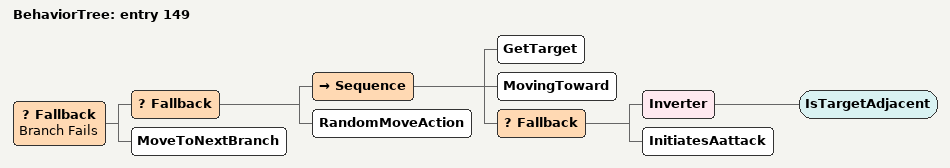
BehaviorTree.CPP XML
<?xml version="1.0" encoding="UTF-8"?>
<root BTCPP_format="4">
  <BehaviorTree ID="entry 149">
    <Fallback name="Branch Fails">
      <Fallback>
        <Sequence>
          <GetTarget/>
          <MovingToward/>
          <Fallback>
            <Inverter>
              <IsTargetAdjacent/>
            </Inverter>
            <InitiatesAattack/>
          </Fallback>
        </Sequence>
        <RandomMoveAction/>
      </Fallback>
      <MoveToNextBranch/>
    </Fallback>
  </BehaviorTree>

</root>
